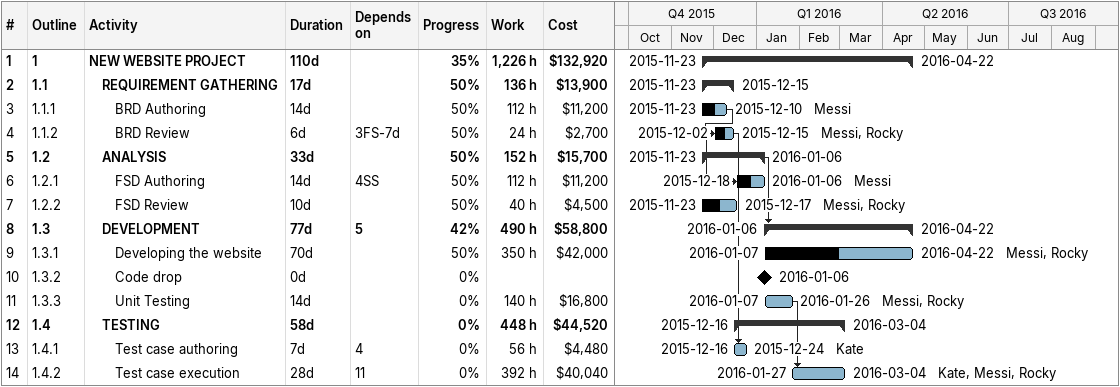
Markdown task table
| ID | WBS | Task | Duration | Start | Finish | Predecessors | Resources | % complete | Work (h) | Cost ($) |
|---|---|---|---|---|---|---|---|---|---|---|
| 1 | 1 | **NEW WEBSITE PROJECT** | 110d | 2015-11-23 | 2016-04-22 |  |  | 35 | 1226 | 132920 |
| 2 | 1.1 | **REQUIREMENT GATHERING** | 17d | 2015-11-23 | 2015-12-15 |  |  | 50 | 136 | 13900 |
| 3 | 1.1.1 | BRD Authoring | 14d | 2015-11-23 | 2015-12-10 |  | Messi | 50 | 112 | 11200 |
| 4 | 1.1.2 | BRD Review | 6d | 2015-12-02 | 2015-12-15 | 3FS-7d | Messi, Rocky | 50 | 24 | 2700 |
| 5 | 1.2 | **ANALYSIS** | 33d | 2015-11-23 | 2016-01-06 |  |  | 50 | 152 | 15700 |
| 6 | 1.2.1 | FSD Authoring | 14d | 2015-12-18 | 2016-01-06 | 4SS | Messi | 50 | 112 | 11200 |
| 7 | 1.2.2 | FSD Review | 10d | 2015-11-23 | 2015-12-17 |  | Messi, Rocky | 50 | 40 | 4500 |
| 8 | 1.3 | **DEVELOPMENT** | 77d | 2016-01-06 | 2016-04-22 | 5 |  | 42 | 490 | 58800 |
| 9 | 1.3.1 | Developing the website | 70d | 2016-01-07 | 2016-04-22 |  | Messi, Rocky | 50 | 350 | 42000 |
| 10 | 1.3.2 | Code drop | 0d | 2016-01-06 | 2016-01-06 |  |  | 0 |  |  |
| 11 | 1.3.3 | Unit Testing | 14d | 2016-01-07 | 2016-01-26 |  | Messi, Rocky | 0 | 140 | 16800 |
| 12 | 1.4 | **TESTING** | 58d | 2015-12-16 | 2016-03-04 |  |  | 0 | 448 | 44520 |
| 13 | 1.4.1 | Test case authoring | 7d | 2015-12-16 | 2015-12-24 | 4 | Kate | 0 | 56 | 4480 |
| 14 | 1.4.2 | Test case execution | 28d | 2016-01-27 | 2016-03-04 | 11 | Kate, Messi, Rocky | 0 | 392 | 40040 |
